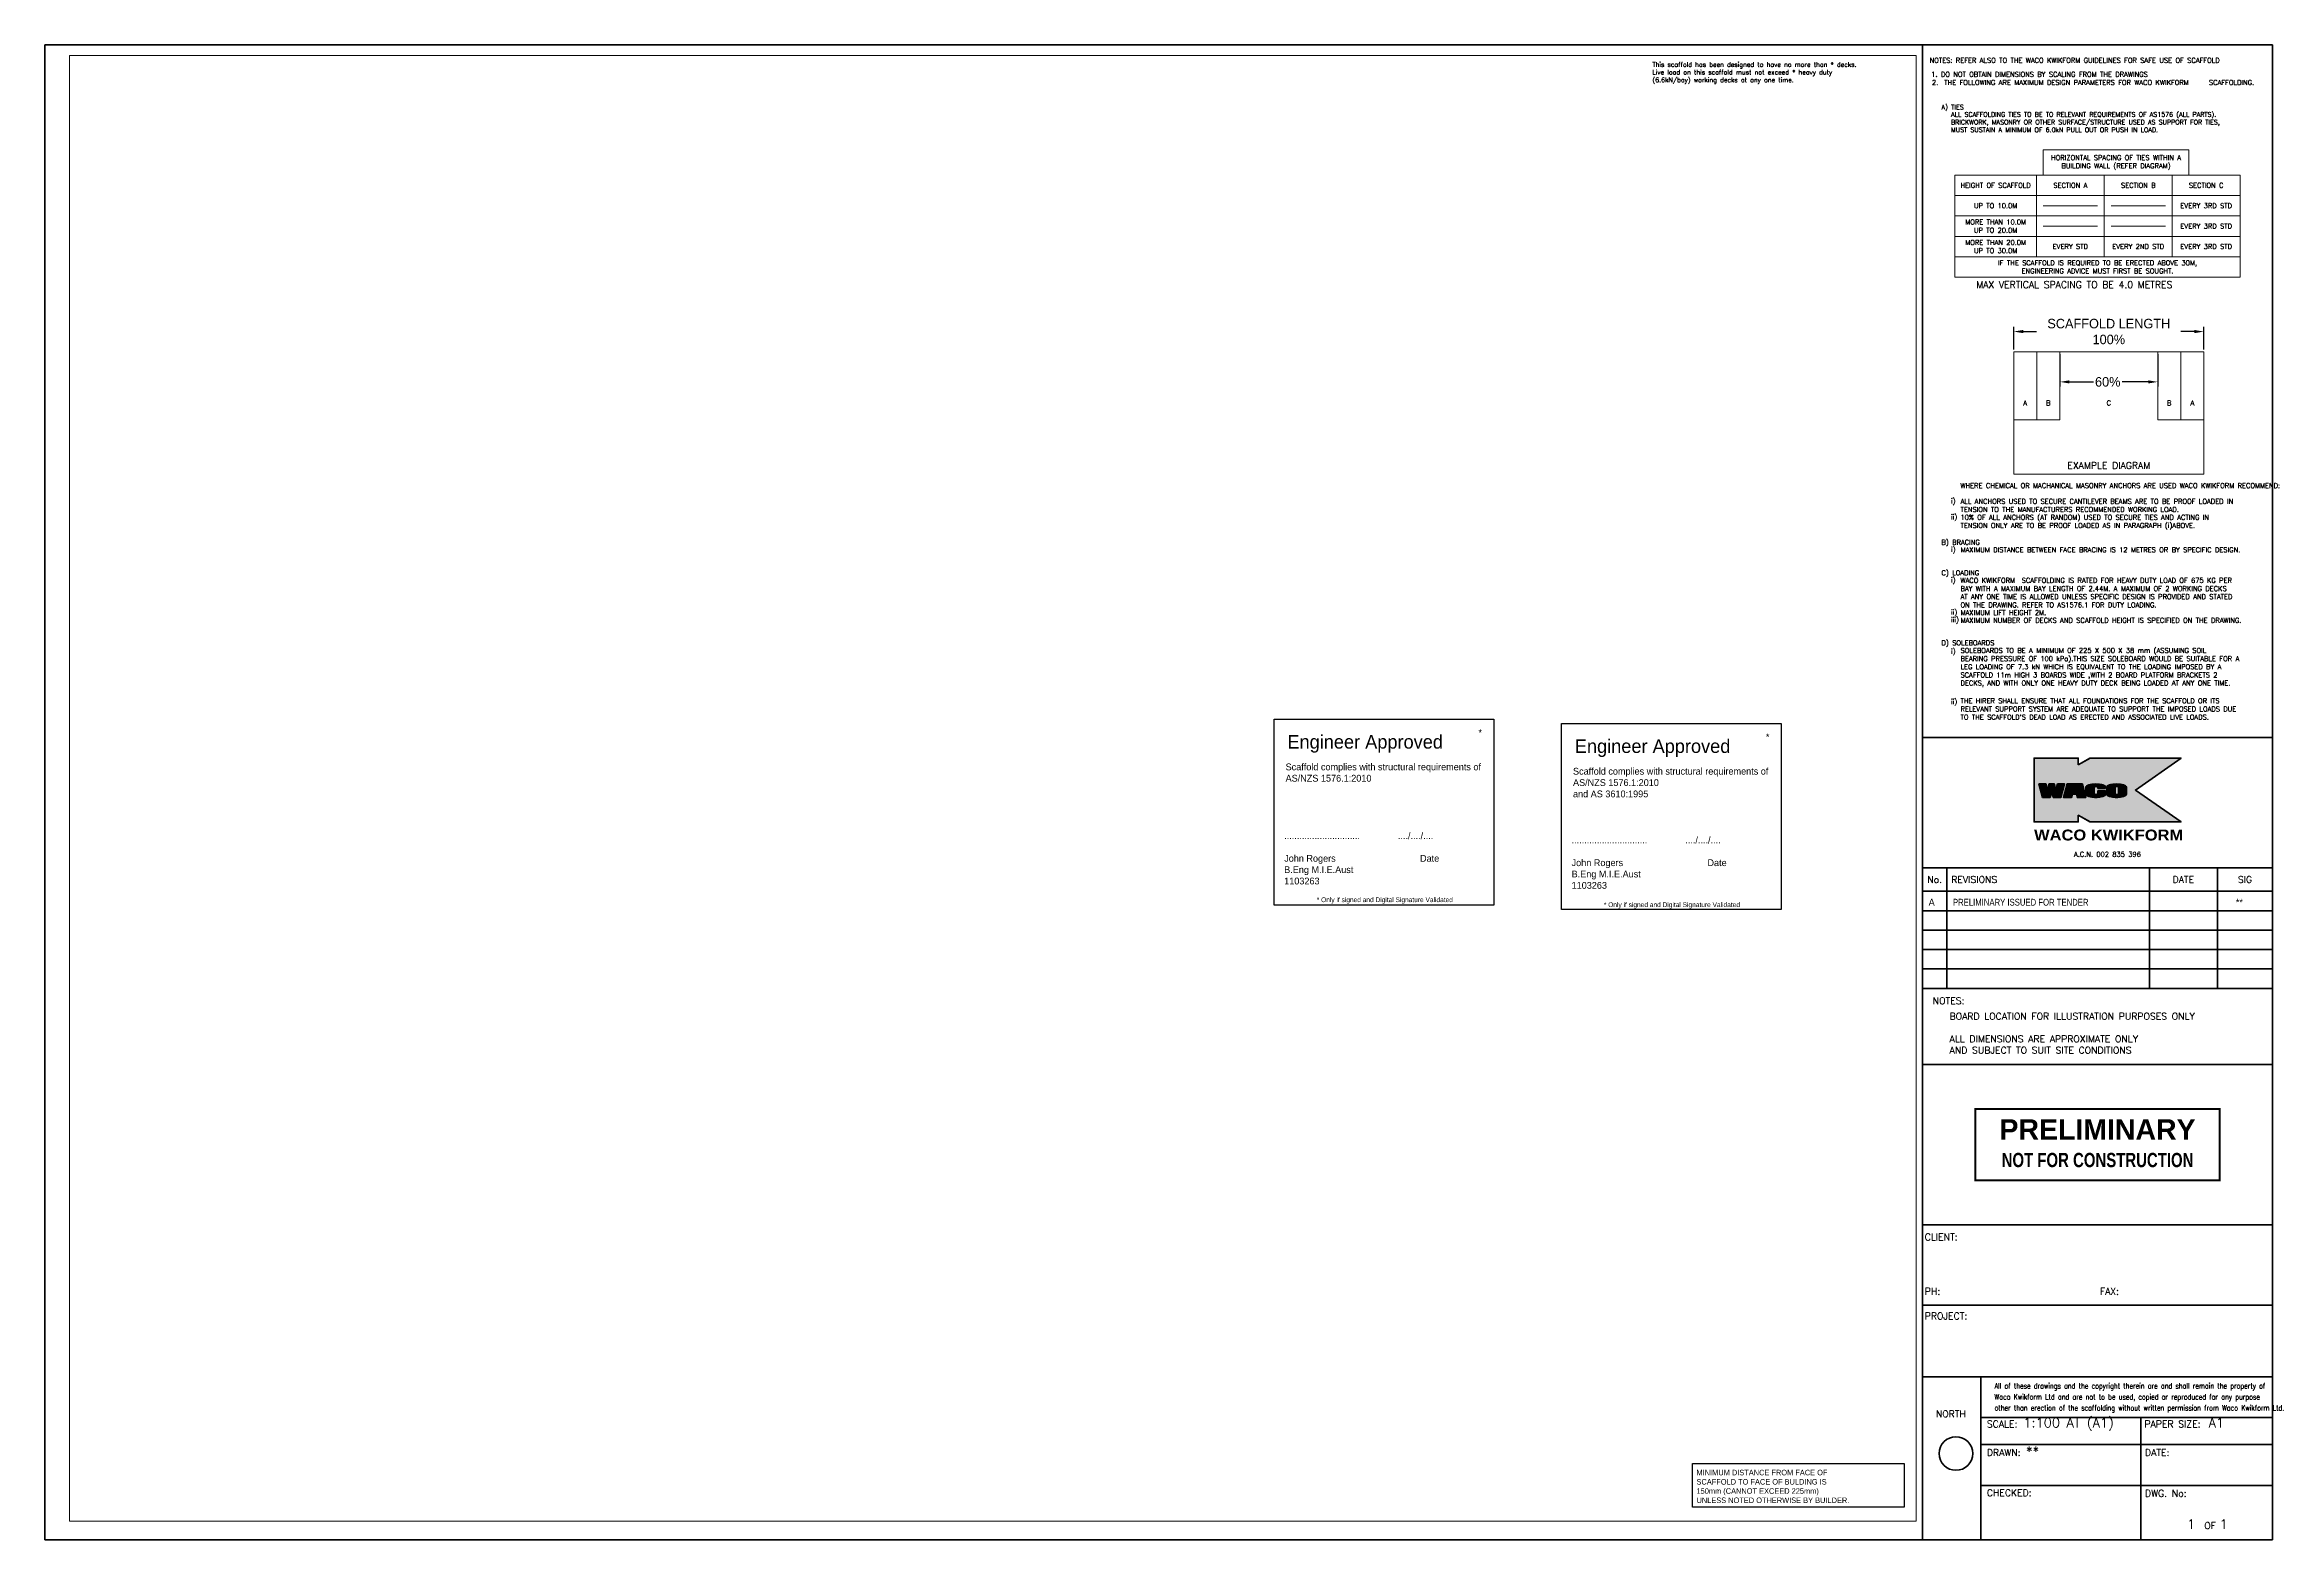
# Paper-space layout 'WACO Kwikform A1 Drawing Sheet' of a CAD drawing. Header units: millimetres. Extents: x 0 to 822, y 0 to 550.
# The model-space entities are those that its viewports show. They can reach past a viewport. Long polylines and large blocks are cut down to what shows.
import ezdxf
from ezdxf.enums import TextEntityAlignment as Align

# ---------------------------------------------------------------- set-up
doc = ezdxf.new("R2010")
doc.units = ezdxf.units.MM
doc.header["$PDMODE"] = 34
doc.header["$PDSIZE"] = -10
doc.layers.get('0').update_dxf_attribs({"linetype": 'CONTINUOUS'})
doc.layers.get('Defpoints').update_dxf_attribs({"linetype": 'CONTINUOUS'})
for name, color, linetype in [('Notes', 3, 'CONTINUOUS'), ('PRELIMINARY', 7, 'CONTINUOUS'), ('RED', 8, 'CONTINUOUS')]:
    doc.layers.add(name, color=color, linetype=linetype)
for name, color, linetype, lineweight in [('Sheet 025', 7, 'CONTINUOUS', 25), ('Sheet 035', 5, 'CONTINUOUS', 35), ('Sheet_Layout', 180, 'CONTINUOUS', 70)]:
    doc.layers.add(name, color=color, linetype=linetype, lineweight=lineweight)
doc.layers.add('Viewport', color=7, linetype='CONTINUOUS', plot=False)
doc.styles.add('ARCH', font='archd.shx', dxfattribs={"height": 250})
doc.styles.add('ROMANS', font='romans')
doc.styles.add('STAMP', font='ARIALBD.TTF')
doc.styles.add('WACO', font='')
doc.styles.get('WACO').set_extended_font_data('Arial Black')
doc.dimstyles.new('ISO-35', dxfattribs={"dimscale": 0, "dimtxt": 3.5, "dimasz": 3.5, "dimexe": 1.75, "dimexo": 0.875, "dimgap": 0.875, "dimtad": 1, "dimdsep": 46, "dimtxsty": 'Standard', "dimcen": 3.5, "dimadec": 0, "dimazin": 0, "dimtfac": 1, "dimtmove": 2, "dimatfit": 3, "dimfxl": 1, "dimtolj": 1, "dimtzin": 0, "dimarcsym": 0})
pattern_1 = [(0, (0, 0), (0, 0.174625), [0.127, -0.047625]), (90, (0, 0), (-0.174625, 1e-17), [0.127, -0.047625])]

# ---------------------------------------------------------------- blocks, each defined once
blk = doc.blocks.new('REVDES')
at = {"style": 'ARCH'}
for tag, p in [('01', (2.31, 1.87)), ('03', (87.68, 1.87)), ('04', (115.37, 1.87))]:
    blk.add_attdef(tag, p, '', height=2.5, dxfattribs=at)
at = {"style": 'ARCH', "width": 0.85}
blk.add_attdef('02', (11.25, 1.87), '', height=2.5, dxfattribs=at)
blk = doc.blocks.new('PREL')
at = {"layer": 'RED', "const_width": 100}
blk.add_lwpolyline([(6000, 1750), (-6000, 1750), (-6000, -1750), (6000, -1750)], close=True, dxfattribs=at)
at = {"layer": 'RED', "style": 'STAMP'}
blk.add_text('PRELIMINARY', height=1000, dxfattribs=at).set_placement((0, 750), align=Align.MIDDLE)
at = {"layer": 'RED', "style": 'STAMP', "width": 0.75}
blk.add_text('NOT FOR CONSTRUCTION', height=700, dxfattribs=at).set_placement((0, -750), align=Align.MIDDLE)
blk = doc.blocks.new('*D29')
at = {"layer": 'Defpoints', "color": 0}
for p in [(794.69, 444.47), (724.69, 436.98), (794.69, 436.98)]:
    blk.add_point(p, dxfattribs=at)
at = {"layer": 'Sheet_Layout', "color": 0, "lineweight": -2}
for p, q in [((724.69, 437.85), (724.69, 446.22)), ((728.19, 444.47), (733.14, 444.47)), ((791.19, 444.47), (786.23, 444.47)), ((794.69, 437.85), (794.69, 446.22))]:
    blk.add_line(p, q, dxfattribs=at)
at = {"layer": 'Sheet_Layout', "color": 0}
for points in [[(728.19, 445.06), (728.19, 443.89), (724.69, 444.47)], [(791.19, 445.06), (791.19, 443.89), (794.69, 444.47)]]:
    blk.add_solid(points, dxfattribs=at)
at = {"layer": 'Sheet_Layout', "color": 0, "lineweight": 5, "insert": (759.69, 444.47), "char_height": 3.5, "attachment_point": 5}
blk.add_mtext('\\A1;SCAFFOLD LENGTH\\P100%', dxfattribs=at)
blk = doc.blocks.new('*D30')
at = {"layer": 'Defpoints', "color": 0}
for p in [(741.69, 436.98), (777.69, 436.98), (777.69, 425.96)]:
    blk.add_point(p, dxfattribs=at)
at = {"layer": 'Sheet_Layout', "color": 0, "lineweight": -2}
for p, q in [((741.69, 436.1), (741.69, 424.21)), ((777.69, 436.1), (777.69, 424.21)), ((745.19, 425.96), (754.05, 425.96)), ((774.19, 425.96), (764.55, 425.96))]:
    blk.add_line(p, q, dxfattribs=at)
at = {"layer": 'Sheet_Layout', "color": 0}
for points in [[(745.19, 426.54), (745.19, 425.38), (741.69, 425.96)], [(774.19, 426.54), (774.19, 425.38), (777.69, 425.96)]]:
    blk.add_solid(points, dxfattribs=at)
at = {"layer": 'Sheet_Layout', "color": 0, "lineweight": 5, "insert": (759.3, 425.96), "char_height": 3.5, "attachment_point": 5}
blk.add_mtext('\\A1;60%', dxfattribs=at)
blk = doc.blocks.new('REVISED TITLE')
at = {"layer": 'Sheet 025', "style": 'ROMANS'}
for s, p in [('CLIENT:', (-128.05, 110.15)), ('PH:', (-128.05, 90.15)), ('FAX:', (-63.6, 90.15)), ('PROJECT:', (-128.05, 81.06)), ('SCALE:', (-105.19, 41.33)), ('PAPER SIZE:', (-47.19, 41.33)), ('DRAWN:', (-105.19, 30.85)), ('DATE:', (-46.99, 30.85)), ('CHECKED:', (-105.19, 16.04)), ('DWG. No:', (-46.99, 15.86)), ('OF', (-25.18, 3.98))]:
    blk.add_text(s, height=2.5, dxfattribs=at).set_placement(p)
at = {"layer": 'Sheet 035', "style": 'ROMANS'}
for tag, p in [('CLIENT_CONTACT', (-110.61, 110.15)), ('COMPANY', (-110.61, 105.15)), ('ADDRESS_STREET', (-110.61, 100.15)), ('CITY', (-110.61, 95.15)), ('PHONE_NO.', (-110.61, 90.15)), ('FAX_NO.', (-46.16, 90.15)), ('PROJECT_TITLE:', (-110.61, 81.06)), ('PROJECT_DESCRIPTION', (-110.61, 76.06)), ('PROJECT_DESCRIPTION_2', (-110.61, 71.06)), ('PROJECT_DESCRIPTION_3', (-110.61, 66.06)), ('PROJECT_DESCRIPTION_4', (-110.61, 61.06)), ('SCALE', (-91.76, 41.33)), ('PAPER_SIZE', (-23.56, 41.33)), ('DRAFTSMAN', (-90.76, 30.85)), ('DATE', (-35.55, 30.85)), ('DWG_NO', (-46.15, 9.93))]:
    blk.add_attdef(tag, p, '', height=3.5, dxfattribs=at)
for tag, p in [('PAGE_NO.', (-30.05, 3.98)), ('OF_PAGES.', (-18.05, 3.98))]:
    blk.add_attdef(tag, text='', height=3.5, dxfattribs=at).set_placement(p, align=Align.CENTER)
blk = doc.blocks.new('WACO LOGO')
h = blk.add_hatch()
h.set_pattern_fill('ANGLE', color=140, scale=0.025, style=0)
h.set_pattern_definition(pattern_1)
h.paths.add_polyline_path([(493.69, 275.27), (494.27, 273.1), (497.09, 273.1), (498.42, 278.06), (495.82, 278.06), (495.23, 275.87), (494.64, 278.06), (492.73, 278.06), (492.14, 275.87), (491.55, 278.06), (488.96, 278.06), (490.29, 273.1), (493.11, 273.1)])
h = blk.add_hatch()
h.set_pattern_fill('ANGLE', color=140, scale=0.025, style=0)
h.set_pattern_definition(pattern_1)
h.paths.add_polyline_path([(504.96, 278.06), (499.32, 278.06), (497.99, 273.1), (501.01, 273.1), (501.33, 274.31), (502.79, 274.31), (503.11, 273.1), (506.29, 273.1)])
h.paths.add_polyline_path([(502.14, 276.71), (502.6, 274.99), (501.68, 274.99)], flags=16)
h = blk.add_hatch()
h.set_pattern_fill('ANGLE', color=140, scale=0.025, style=0)
h.set_pattern_definition(pattern_1)
edge = h.paths.add_edge_path()
edge.add_ellipse((509.97, 276.84), major_axis=(-0.658, 0), ratio=0.455652, start_angle=180, end_angle=360, ccw=False)
edge.add_line((510.63, 276.84), (510.63, 276.42))
edge.add_line((510.63, 276.42), (513.49, 276.42))
edge.add_line((513.49, 276.42), (513.49, 276.96))
edge.add_ellipse((509.88, 276.96), major_axis=(-3.61, 0), ratio=0.304653, start_angle=180, end_angle=360)
edge.add_line((506.27, 276.96), (506.27, 274.2))
edge.add_ellipse((509.88, 274.2), major_axis=(-3.61, 0), ratio=0.304653, start_angle=0, end_angle=180)
edge.add_line((513.49, 274.2), (513.49, 275.5))
edge.add_line((513.49, 275.5), (510.63, 275.5))
edge.add_line((510.63, 275.5), (510.63, 274.44))
edge.add_ellipse((509.97, 274.48), major_axis=(-0.658, 0), ratio=0.455652, start_angle=0, end_angle=180, ccw=False)
edge.add_line((509.31, 274.48), (509.31, 276.88))
h = blk.add_hatch()
h.set_pattern_fill('ANGLE', color=140, scale=0.025, style=0)
h.set_pattern_definition(pattern_1)
edge = h.paths.add_edge_path()
edge.add_ellipse((517.56, 276.96), major_axis=(-3.61, 0), ratio=0.304653, start_angle=180, end_angle=360)
edge.add_line((513.95, 276.96), (513.95, 274.2))
edge.add_ellipse((517.56, 274.2), major_axis=(-3.61, 0), ratio=0.304653, start_angle=0, end_angle=180)
edge.add_line((521.17, 274.2), (521.17, 276.96))
edge = h.paths.add_edge_path(flags=16)
edge.add_ellipse((517.65, 276.84), major_axis=(-0.658, 0), ratio=0.455652, start_angle=180, end_angle=360, ccw=False)
edge.add_line((518.31, 276.84), (518.31, 274.44))
edge.add_ellipse((517.65, 274.48), major_axis=(-0.658, 0), ratio=0.455652, start_angle=0, end_angle=180, ccw=False)
edge.add_line((517, 274.48), (517, 276.88))
at = {"layer": 'Sheet_Layout'}
h = blk.add_hatch(color=51, dxfattribs=at)
h.paths.add_polyline_path([(501.68, 274.99), (502.6, 274.99), (502.14, 276.71)], flags=0)
h.paths.add_polyline_path([(506.29, 273.1), (504.96, 278.06), (499.32, 278.06), (497.99, 273.1), (501.01, 273.1), (501.33, 274.31), (502.79, 274.31), (503.11, 273.1)], flags=16)
h.paths.add_polyline_path([(490.29, 273.1), (488.96, 278.06), (491.55, 278.06), (492.14, 275.87), (492.73, 278.06), (494.64, 278.06), (495.23, 275.87), (495.82, 278.06), (498.42, 278.06), (497.09, 273.1), (494.27, 273.1), (493.69, 275.27), (493.11, 273.1)], flags=16)
h.paths.add_polyline_path([(503.44, 285.06), (503.44, 287.56), (487.19, 287.56), (487.19, 264.06), (503.44, 264.06), (503.44, 266.56), (507.77, 264.06), (541.27, 264.06), (524.49, 275.81), (541.27, 287.56), (507.77, 287.56)])
edge = h.paths.add_edge_path(flags=16)
edge.add_line((510.63, 274.48), (510.63, 275.5))
edge.add_line((510.63, 275.5), (513.49, 275.5))
edge.add_line((513.49, 275.5), (513.49, 274.2))
edge.add_ellipse((509.88, 274.2), major_axis=(-3.61, 0), ratio=0.304653, start_angle=0, end_angle=180, ccw=False)
edge.add_line((506.27, 274.2), (506.27, 276.96))
edge.add_ellipse((509.88, 276.96), major_axis=(-3.61, 0), ratio=0.304653, start_angle=180, end_angle=360, ccw=False)
edge.add_line((513.49, 276.96), (513.49, 276.42))
edge.add_line((513.49, 276.42), (510.63, 276.42))
edge.add_line((510.63, 276.42), (510.63, 276.84))
edge.add_ellipse((509.97, 276.84), major_axis=(-0.658, 0), ratio=0.455652, start_angle=180, end_angle=360)
edge.add_line((509.31, 276.84), (509.31, 274.48))
edge.add_ellipse((509.97, 274.48), major_axis=(-0.658, 0), ratio=0.455652, start_angle=0, end_angle=180)
edge = h.paths.add_edge_path(flags=16)
edge.add_ellipse((517.56, 274.2), major_axis=(-3.61, 0), ratio=0.304653, start_angle=0, end_angle=180, ccw=False)
edge.add_line((513.95, 274.2), (513.95, 276.96))
edge.add_ellipse((517.56, 276.96), major_axis=(-3.61, 0), ratio=0.304653, start_angle=180, end_angle=360, ccw=False)
edge.add_line((521.17, 276.96), (521.17, 274.2))
edge = h.paths.add_edge_path(flags=0)
edge.add_line((517, 276.84), (517, 274.48))
edge.add_ellipse((517.65, 274.48), major_axis=(-0.658, 0), ratio=0.455652, start_angle=0, end_angle=180)
edge.add_line((518.31, 274.48), (518.31, 276.84))
edge.add_ellipse((517.65, 276.84), major_axis=(-0.658, 0), ratio=0.455652, start_angle=180, end_angle=360)
for p, q in [((506.27, 276.96), (506.27, 274.2)), ((509.31, 276.84), (509.31, 274.48)), ((510.63, 276.84), (510.63, 276.42)), ((510.63, 276.42), (513.49, 276.42)), ((513.49, 276.42), (513.49, 276.96)), ((513.95, 276.96), (513.95, 274.2)), ((517, 276.84), (517, 274.48)), ((518.31, 276.84), (518.31, 274.48)), ((521.17, 274.2), (521.17, 276.96))]:
    blk.add_line(p, q, dxfattribs=at)
at = {"layer": 'Sheet_Layout', "color": 7}
blk.add_lwpolyline([(503.44, 285.06), (503.44, 287.56), (487.19, 287.56), (487.19, 264.06), (503.44, 264.06), (503.44, 266.56), (507.77, 264.06), (541.27, 264.06), (524.49, 275.81), (541.27, 287.56), (507.77, 287.56)], close=True, dxfattribs=at)
at = {"layer": 'Sheet_Layout'}
for points in [[(490.29, 273.1), (488.96, 278.06), (491.55, 278.06), (492.14, 275.87), (492.73, 278.06), (494.64, 278.06), (495.23, 275.87), (495.82, 278.06), (498.42, 278.06), (497.09, 273.1), (494.27, 273.1), (493.69, 275.27), (493.11, 273.1), (490.29, 273.1)], [(506.29, 273.1), (504.96, 278.06), (499.32, 278.06), (497.99, 273.1), (501.01, 273.1), (501.33, 274.31), (502.79, 274.31), (503.11, 273.1)], [(501.68, 274.99), (502.6, 274.99), (502.14, 276.71)]]:
    blk.add_lwpolyline(points, close=True, dxfattribs=at)
blk.add_lwpolyline([(510.63, 274.48), (510.63, 275.5), (513.49, 275.5), (513.49, 274.2)], dxfattribs=at)
for centre, major_axis, ratio in [((509.88, 276.96), (-3.61, 0), 0.304653), ((509.97, 276.84), (-0.658, 0), 0.455652), ((517.56, 276.96), (-3.61, 0), 0.304653), ((517.65, 276.84), (-0.658, 0), 0.455652)]:
    blk.add_ellipse(centre, major_axis=major_axis, ratio=ratio, start_param=3.141593, end_param=6.283185, dxfattribs=at)
at = {"layer": 'Sheet_Layout', "extrusion": (0, 0, -1)}
for centre, major_axis, ratio in [((509.88, 274.2), (-3.61, 0), 0.304653), ((509.97, 274.48), (-0.658, 0), 0.455652), ((517.56, 274.2), (-3.61, 0), 0.304653), ((517.65, 274.48), (-0.658, 0), 0.455652)]:
    blk.add_ellipse(centre, major_axis=major_axis, ratio=ratio, start_param=3.141593, end_param=6.283185, dxfattribs=at)
blk = doc.blocks.new('Engineer Approval - Scaffold')
blk.add_lwpolyline([(0, 6843), (8090, 6843), (8090, 0), (0, 0)], close=True)
at = {"attachment_point": 1, "style": 'ARCH'}
for s, insert, char_height, width in [('\\pi146.48;Engineer Approved', (345, 6254), 500, 7197.72), ('*', (7523, 6469), 250, 414.85), ('Scaffold complies with structural requirements of AS/NZS 1576.1:2010', (425, 5206), 250, 8006.15), ('..............................^I^I  ..../..../....^J\\PJohn Rogers^I^I^I^IDate\\PB.Eng M.I.E.Aust^J1103263', (373, 2675), 250, 7965.2), ('\\pi2765.9;* Only if signed and Digital Signature Validated', (-1195, 281), 175, 9215.92)]:
    blk.add_mtext(s, dxfattribs=dict(at, insert=insert, char_height=char_height, width=width))
at = {"color": 253, "style": 'ARCH', "flags": 2}
for tag, p in [('SIGN_OFF', (324, 2516)), ('DATE_TIME', (324, 2962))]:
    blk.add_attdef(tag, p, '', height=250, dxfattribs=at)
blk = doc.blocks.new('Engineer Approval - Formwork')
blk.add_lwpolyline([(0, 6843), (8090, 6843), (8090, 0), (0, 0)], close=True)
at = {"attachment_point": 1, "style": 'ARCH'}
for s, insert, char_height, width in [('\\pi146.48;Engineer Approved', (345, 6254), 500, 7197.72), ('*', (7523, 6469), 250, 414.85), ('Scaffold complies with structural requirements of AS/NZS 1576.1:2010\\Pand AS 3610:1995', (425, 5206), 250, 8006.15), ('..............................^I^I  ..../..../....^J\\PJohn Rogers^I^I^I^IDate\\PB.Eng M.I.E.Aust^J1103263', (373, 2675), 250, 7965.2), ('\\pi2765.9;* Only if signed and Digital Signature Validated', (-1207, 259), 175, 9215.92)]:
    blk.add_mtext(s, dxfattribs=dict(at, insert=insert, char_height=char_height, width=width))
at = {"color": 253, "style": 'ARCH', "flags": 2}
for tag, p in [('SIGN_OFF', (388, 2477)), ('DATE_TIME', (388, 2886))]:
    blk.add_attdef(tag, p, '', height=250, dxfattribs=at)

msp = doc.modelspace()

# ---------------------------------------------------------------- block references
for name, p in [('Engineer Approval - Scaffold', (10134, -2798)), ('Engineer Approval - Formwork', (20712, -2958))]:
    msp.add_blockref(name, p)

psp = doc.layouts.new('WACO Kwikform A1 Drawing Sheet')

# ---------------------------------------------------------------- linework, layer by layer
at = {"layer": 'Notes'}
psp.add_lwpolyline([(606.423, 28.066), (684.365, 28.066), (684.365, 11.949), (606.423, 11.949)], close=True, dxfattribs=at)
at = {"layer": 'Sheet_Layout', "color": 7}
for p, q in [((0, 550), (820, 550)), ((0, 0), (0, 550)), ((691.08, 550), (691.08, 0)), ((820, 550), (820, 0)), ((691.08, 295.143), (820, 295.143)), ((691.08, 247.241), (820, 247.241)), ((700.13, 202.862), (700.13, 247.241)), ((774.636, 202.862), (774.636, 247.241)), ((799.636, 202.862), (799.636, 247.241)), ((691.08, 238.562), (820, 238.562)), ((691.08, 231.422), (820, 231.422)), ((691.08, 224.282), (820, 224.282)), ((691.08, 217.142), (820, 217.142)), ((691.08, 210.002), (820, 210.002)), ((691.08, 202.862), (820, 202.862)), ((691.08, 174.812), (820, 174.812)), ((691.095, 115.865), (820, 115.865)), ((691.095, 86.347), (820, 86.347)), ((691.08, 60), (820, 60)), ((712.537, -0.18), (712.537, 59.82)), ((712.537, 45), (820, 45)), ((771.5, 0), (771.5, 45)), ((712.537, 35), (820, 35)), ((712.537, 20), (820, 20)), ((820, 0), (0, 0))]:
    psp.add_line(p, q, dxfattribs=at)
at = {"layer": 'Sheet_Layout', "color": 7, "lineweight": 5}
for p, q in [((735.533, 511.3), (789.189, 511.3)), ((735.533, 511.3), (735.533, 502.002)), ((789.189, 511.3), (789.189, 502.002)), ((703.04, 502.002), (808.04, 502.002)), ((703.04, 502.002), (703.04, 464.502)), ((733.04, 502.002), (733.04, 472.002)), ((758.04, 502.002), (758.04, 472.002)), ((783.04, 502.002), (783.04, 472.002)), ((808.04, 502.002), (808.04, 464.502)), ((703.04, 494.502), (808.04, 494.502)), ((703.04, 487.002), (808.04, 487.002)), ((735.54, 490.752), (755.54, 490.752)), ((760.54, 490.752), (780.54, 490.752)), ((703.04, 479.502), (808.04, 479.502)), ((735.54, 483.252), (755.54, 483.252)), ((760.54, 483.252), (780.54, 483.252)), ((703.04, 472.002), (808.04, 472.002)), ((703.04, 464.502), (808.04, 464.502)), ((724.685, 436.977), (724.685, 391.977)), ((724.685, 436.977), (794.685, 436.977)), ((733.185, 411.977), (733.185, 436.977)), ((741.685, 411.977), (741.685, 436.977)), ((777.685, 411.977), (777.685, 436.977)), ((786.185, 411.977), (786.185, 436.977)), ((794.685, 436.977), (794.685, 391.977)), ((724.685, 411.977), (741.685, 411.977)), ((777.685, 411.977), (794.685, 411.977)), ((724.685, 391.977), (794.685, 391.977))]:
    psp.add_line(p, q, dxfattribs=at)
at = {"layer": 'Sheet_Layout', "color": 2}
psp.add_lwpolyline([(748.442, 285.062), (748.442, 287.562), (732.192, 287.562), (732.192, 264.062), (748.442, 264.062), (748.442, 266.562), (752.772, 264.062), (786.272, 264.062), (769.492, 275.812), (786.272, 287.562), (752.772, 287.562)], close=True, dxfattribs=at)
at = {"layer": 'Sheet_Layout', "color": 7}
psp.add_circle((703.412, 31.743), 6.188, dxfattribs=at)

# ---------------------------------------------------------------- block references
at = {"layer": 'PRELIMINARY', "color": 7, "xscale": 0.0075, "yscale": 0.0075, "zscale": 0.0075}
psp.add_blockref('PREL', (755.54, 145.338), dxfattribs=at)
at = {"layer": 'Sheet_Layout', "color": 2}
psp.add_blockref('WACO LOGO', (245, 0), dxfattribs=at)
at = {"layer": 'Sheet_Layout', "color": 7}
ref = psp.add_blockref('REVDES', (691.08, 231.422), dxfattribs=at)
ref.add_attrib('01', 'A', (693.387, 233.295), dxfattribs={"layer": '0', "lineweight": 5, "height": 2.5, "style": 'ARCH'})
ref.add_attrib('02', 'PRELIMINARY ISSUED FOR TENDER', (702.328, 233.295), dxfattribs={"layer": '0', "lineweight": 5, "height": 2.5, "style": 'ARCH', "width": 0.85})
ref.add_attrib('04', '**', (806.452, 233.295), dxfattribs={"layer": '0', "lineweight": 5, "height": 2.5, "style": 'ARCH'})
at = {"layer": 'Sheet_Layout', "lineweight": -2}
psp.add_blockref('REVISED TITLE', (820, 0), dxfattribs=at).add_auto_attribs({'SCALE': '1:100 AT (A1)', 'PAPER_SIZE': 'A1', 'DRAFTSMAN': '**', 'PAGE_NO.': '1', 'OF_PAGES.': '1'})

# ---------------------------------------------------------------- texts
at = {"layer": 'Notes', "style": 'ARCH'}
for s, p in [('MINIMUM DISTANCE FROM FACE OF ', (607.944, 23.716)), ('SCAFFOLD TO FACE OF BULDING IS', (607.944, 20.316)), ('150mm (CANNOT EXCEED 225mm)', (607.944, 16.916)), ('UNLESS NOTED OTHERWISE BY BUILDER.', (607.944, 13.516))]:
    psp.add_text(s, height=2.04, dxfattribs=at).set_placement(p)
at = {"layer": 'Notes', "color": 7, "insert": (591.721, 543.564), "char_height": 1.69993, "width": 95.7239, "attachment_point": 1, "style": 'ROMANS'}
psp.add_mtext('This scaffold has been designed to have no more than * decks.\\PLive load on this scaffold must not exceed * heavy duty \\P(6.6kN/bay) working decks at any one time.', dxfattribs=at)
at = {"layer": 'Sheet_Layout', "color": 7, "lineweight": 5, "style": 'ROMANS'}
for s, height, p in [('NOTES: REFER ALSO TO THE WACO KWIKFORM GUIDELINES FOR SAFE USE OF SCAFFOLD', 1.8, (693.735, 543.351)), ('1. DO NOT OBTAIN DIMENSIONS BY SCALING FROM THE DRAWINGS', 1.8, (694.353, 538.204)), ('2.', 1.8, (694.611, 535.204)), ('A) TIES', 1.7249, (698.111, 526.204)), ('MAX VERTICAL SPACING TO BE 4.0 METRES', 2.5, (710.884, 460.456)), ('i)', 1.8, (701.611, 381.262)), ('ii)', 1.8, (701.611, 375.39)), ('B) BRACING', 1.8, (698.111, 366.076)), ('i)', 1.8, (701.611, 363.434)), ('C) LOADING', 1.8, (698.111, 354.827)), ('i)', 1.8, (701.611, 352.186)), ('ii)', 1.8, (701.611, 340.342)), ('iii)', 1.8, (701.611, 337.582)), ('D) SOLEBOARDS', 1.8, (698.111, 329.06)), ('i)', 1.8, (701.611, 325.975)), ('ii)', 1.8, (701.611, 307.456)), ('NOTES:', 2.5, (694.885, 197.048))]:
    psp.add_text(s, height=height, dxfattribs=at).set_placement(p)
for s, height, p in [('A', 1.8, (728.935, 418.227)), ('B', 1.8, (737.435, 418.227)), ('C', 1.8, (759.685, 418.227)), ('B', 1.8, (781.935, 418.227)), ('A', 1.8, (790.435, 418.227)), ('No.', 2.5, (695.605, 242.902)), ('DATE', 2.5, (787.136, 242.902)), ('SIG', 2.5, (809.818, 242.902))]:
    psp.add_text(s, height=height, dxfattribs=at).set_placement(p, align=Align.MIDDLE_CENTER)
for s, height, p in [('EXAMPLE DIAGRAM', 2.5, (759.685, 393.977)), ('A.C.N. 002 835 396', 1.8, (759.181, 251.284))]:
    psp.add_text(s, height=height, dxfattribs=at).set_placement(p, align=Align.CENTER)
at = {"layer": 'Sheet_Layout', "color": 7, "lineweight": 5, "style": 'WACO', "width": 0.982356}
psp.add_text('WACO KWIKFORM', height=4, dxfattribs=at).set_placement((732.189, 257.266), (787.077, 257.266), align=Align.FIT)
at = {"layer": 'Sheet_Layout', "color": 7, "lineweight": 5, "style": 'ROMANS'}
psp.add_text('REVISIONS', height=2.5, dxfattribs=at).set_placement((701.692, 242.902), align=Align.MIDDLE_LEFT)
at = {"layer": 'Sheet_Layout', "color": 7, "lineweight": 5, "style": 'ROMANS', "width": 0.7}
for s, p in [('All of these drawings and the copyright therein are and shall remain the property of ', (717.637, 55.615)), ('Waco Kwikform Ltd and are not to be used, copied or reproduced for any purpose ', (717.637, 51.567)), ('other than erection of the scaffolding without written permission from Waco Kwikform Ltd.', (717.637, 47.52))]:
    psp.add_text(s, height=2, dxfattribs=at).set_placement(p)
at = {"layer": 'Sheet_Layout', "lineweight": 5, "style": 'ROMANS'}
psp.add_text('NORTH', height=2.5, dxfattribs=at).set_placement((696.041, 45.071))
at = {"layer": 'Sheet_Layout', "color": 7, "lineweight": 5, "style": 'ROMANS'}
for s, insert, char_height, width, attachment_point in [('THE FOLLOWING ARE MAXIMUM DESIGN PARAMETERS FOR WACO KWIKFORM      SCAFFOLDING.', (699.111, 537.004), 1.8, 117.38945, 1), ('ALL SCAFFOLDING TIES TO BE TO RELEVANT REQUIREMENTS OF AS1576 (ALL PARTS). BRICKWORK, MASONRY OR OTHER SURFACE/STRUCTURE USED AS SUPPORT FOR TIES, MUST SUSTAIN A MINIMUM OF 6.0kN PULL OUT OR PUSH IN LOAD.', (701.611, 525.204), 1.699928, 114.8895, 1), ('HORIZONTAL SPACING OF TIES WITHIN A BUILDING WALL (REFER DIAGRAM)', (762.361, 506.651), 1.8, 52.43032, 5), ('HEIGHT OF SCAFFOLD', (718.04, 498.252), 1.8, 28, 5), ('SECTION A', (745.54, 498.252), 1.8, 20, 5), ('SECTION B', (770.54, 498.252), 1.8, 20, 5), ('SECTION C', (795.54, 498.252), 1.8, 20, 5), ('MORE THAN 10.0M UP TO 20.0M', (718.04, 483.252), 1.8, 28, 5), ('UP TO 10.0M', (718.04, 490.752), 1.8, 28, 5), ('EVERY 3RD STD', (795.54, 490.752), 1.8, 20, 5), ('MORE THAN 20.0M UP TO 30.0M', (718.04, 475.752), 1.8, 28, 5), ('EVERY 3RD STD', (795.54, 483.252), 1.8, 20, 5), ('IF THE SCAFFOLD IS REQUIRED TO BE ERECTED ABOVE 30M, ENGINEERING ADVICE MUST FIRST BE SOUGHT.', (755.54, 468.252), 1.8, 92.1925, 5), ('EVERY STD', (745.54, 475.752), 1.8, 20, 5), ('EVERY 2ND STD', (770.54, 475.752), 1.8, 20, 5), ('EVERY 3RD STD', (795.54, 475.752), 1.8, 20, 5), ('WHERE CHEMICAL OR MACHANICAL MASONRY ANCHORS ARE USED WACO KWIKFORM RECOMMEND:', (705.111, 388.716), 1.8, 111.3895, 1), ('ALL ANCHORS USED TO SECURE CANTILEVER BEAMS ARE TO BE PROOF LOADED IN TENSION TO THE MANUFACTURERS RECOMMENDED WORKING LOAD.', (705.111, 382.903), 1.8, 111.3895, 1), ('10% OF ALL ANCHORS (AT RANDOM) USED TO SECURE TIES AND ACTING IN    TENSION ONLY ARE TO BE PROOF LOADED AS IN PARAGRAPH (i)ABOVE.', (705.111, 377.042), 1.8, 111.3895, 1), ('MAXIMUM DISTANCE BETWEEN FACE BRACING IS 12 METRES OR BY SPECIFIC DESIGN.', (705.111, 365.076), 1.8, 111.3895, 1), ('WACO KWIKFORM  SCAFFOLDING IS RATED FOR HEAVY DUTY LOAD OF 675 KG PER BAY WITH A MAXIMUM BAY LENGTH OF 2.44M. A MAXIMUM OF 2 WORKING DECKS  AT ANY ONE TIME IS ALLOWED UNLESS SPECIFIC DESIGN IS PROVIDED AND STATED ON THE DRAWING. REFER TO AS1576.1 FOR DUTY LOADING.', (705.111, 353.827), 1.8, 111.3895, 1), ('MAXIMUM LIFT HEIGHT 2M.', (705.111, 341.993), 1.8, 117.0725, 1), ('MAXIMUM NUMBER OF DECKS AND SCAFFOLD HEIGHT IS SPECIFIED ON THE DRAWING.', (705.111, 339.149), 1.8, 111.3895, 1), ('SOLEBOARDS TO BE A MINIMUM OF 225 X 500 X 38 mm (ASSUMING SOIL   BEARING PRESSURE OF 100 kPa).THIS SIZE SOLEBOARD WOULD BE SUITABLE FOR A LEG LOADING OF 7.3 kN WHICH IS EQUIVALENT TO THE LOADING IMPOSED BY A SCAFFOLD 11m HIGH 3 BOARDS WIDE ,WITH 2 BOARD PLATFORM BRACKETS 2 DECKS, AND WITH ONLY ONE HEAVY DUTY DECK BEING LOADED AT ANY ONE TIME.', (705.111, 328.06), 1.8, 111.3895, 1), ("THE HIRER SHALL ENSURE THAT ALL FOUNDATIONS FOR THE SCAFFOLD OR ITS RELEVANT SUPPORT SYSTEM ARE ADEQUATE TO SUPPORT THE IMPOSED LOADS DUE TO THE SCAFFOLD'S DEAD LOAD AS ERECTED AND ASSOCIATED LIVE LOADS.", (705.111, 309.541), 1.8, 111.3895, 1), ('BOARD LOCATION FOR ILLUSTRATION PURPOSES ONLY\\P\\PALL DIMENSIONS ARE APPROXIMATE ONLY\\PAND SUBJECT TO SUIT SITE CONDITIONS', (701.102, 193.849), 2.5, 104.1343, 1)]:
    psp.add_mtext(s, dxfattribs=dict(at, insert=insert, char_height=char_height, width=width, attachment_point=attachment_point))

# ---------------------------------------------------------------- dimensions: what is measured, and where the dimension line sits
at = {"layer": 'Sheet_Layout', "color": 7, "lineweight": 5}
dim = psp.add_linear_dim(base=(794.685, 444.475), p1=(724.685, 436.977), p2=(794.685, 436.977), text='SCAFFOLD LENGTH\\P100%', dimstyle='ISO-35', override={"dimscale": 1, "dimtad": 0}, dxfattribs=at)
dim.commit()
dim.dimension.update_dxf_attribs({"geometry": '*D29', "text_midpoint": (759.685, 444.475)})
dim = psp.add_linear_dim(base=(777.685, 425.961), p1=(741.685, 436.977), p2=(777.685, 436.977), text='60%', dimstyle='ISO-35', override={"dimscale": 1, "dimtad": 0}, dxfattribs=at)
dim.commit()
dim.dimension.update_dxf_attribs({"geometry": '*D30', "text_midpoint": (759.298, 425.961), "dimtype": 160})

# ---------------------------------------------------------------- viewports
at = {"layer": 'Viewport', "color": 7}
psp.add_viewport(center=(348.964, 276.453), size=(679.77, 539.23945), view_center_point=(-216.228, 1495.532), view_height=53923.94548, dxfattribs=at)

doc.saveas('drawing.dxf')
